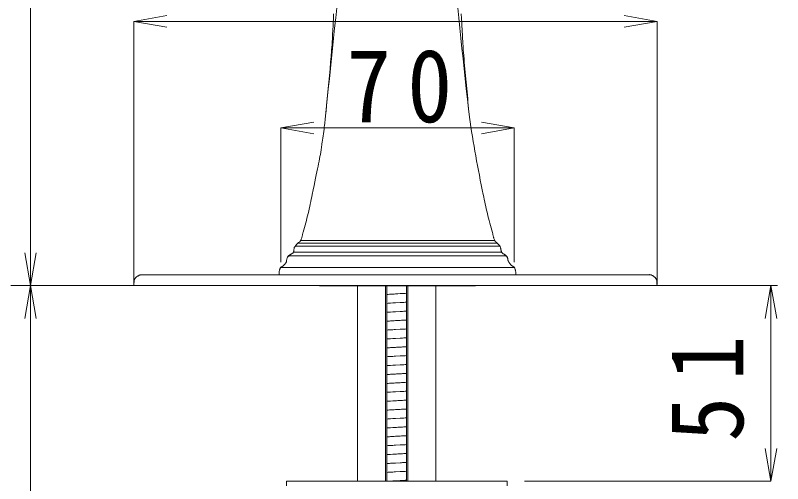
# Model space of a CAD drawing. Units: millimetres, scale not verified. Extents: x -1392 to 1350, y -947 to 991.
# Drawn here: x -467.1 to -236.9, y -200.1 to -59.6 of the extents above; entities that cross this region are included whole.
import ezdxf

# ---------------------------------------------------------------- set-up
doc = ezdxf.new("R2010")
doc.units = ezdxf.units.MM
doc.header["$LTSCALE"] = 10
doc.linetypes.add('CHAIN1', pattern=[8, 5, -1, 1, -1])
for name, color, linetype, lineweight in [('0-0_0', 7, 'Continuous', 5), ('0-2', 7, 'CHAIN1', 5), ('0-3', 7, 'Continuous', 5)]:
    doc.layers.add(name, color=color, linetype=linetype, lineweight=lineweight)
doc.styles.add('ＭＳ ゴシック', font='')
doc.styles.get('ＭＳ ゴシック').set_extended_font_data('MS Gothic')

msp = doc.modelspace()

# ---------------------------------------------------------------- linework, layer by layer
at = {"layer": '0-0_0'}
for p, q in [((-321.84, -128.83), (-383.1, -128.83)), ((-322.53, -127.97), (-382.36, -127.97)), ((-381.71, -127.2), (-324.46, -127.2)), ((-381.71, -127.2), (-381.69, -127.2)), ((-380.71, -127.2), (-381.03, -127.2)), ((-324.25, -127.2), (-324.46, -127.2)), ((-324.25, -127.2), (-324.18, -127.2)), ((-324.18, -127.2), (-323.41, -127.2)), ((-323.79, -127.2), (-323.94, -127.2)), ((-323.41, -127.2), (-323.27, -127.2)), ((-323.25, -127.2), (-323.24, -127.2)), ((-321.21, -130.66), (-383.8, -130.66)), ((-319.82, -131.74), (-385.18, -131.74)), ((-317.36, -135.28), (-387.58, -135.28)), ((-429.14, -137.43), (-379.85, -137.43)), ((-316.93, -137.43), (-388, -137.43)), ((-387.25, -137.43), (-387.93, -137.43)), ((-384.41, -137.43), (-379.33, -137.43)), ((-320.53, -137.43), (-325.61, -137.43)), ((-322.02, -137.43), (-276.7, -137.43)), ((-317.66, -137.43), (-317, -137.43)), ((-410.3, -140.66), (-417.94, -140.66)), ((-393.51, -140.66), (-383.51, -140.66)), ((-329.09, -140.75), (-375.84, -140.75)), ((-364.44, -140.75), (-364.44, -199.38)), ((-356.04, -140.75), (-356.04, -199.38)), ((-355.63, -140.75), (-355.63, -199.38)), ((-349.74, -140.75), (-349.74, -199.38)), ((-349.33, -140.75), (-349.33, -199.38)), ((-340.93, -140.75), (-340.93, -199.38)), ((-311.48, -140.66), (-329.05, -140.66)), ((-320.01, -140.66), (-316.14, -140.66)), ((-287, -140.66), (-294.6, -140.66)), ((-275.75, -140.66), (-274.81, -140.66)), ((-364.44, -171.98), (-364.44, -178.88)), ((-340.93, -172.82), (-340.93, -178.88)), ((-385.78, -199.38), (-385.78, -200.79)), ((-385.78, -199.38), (-319.59, -199.38)), ((-319.59, -199.38), (-319.59, -200.79))]:
    msp.add_line(p, q, dxfattribs=at)
for points in [[(-374.2, -90.83), (-373.88, -87.78), (-373.55, -84.74), (-373.23, -81.7), (-372.91, -78.65), (-372.6, -75.61), (-372.28, -72.57), (-371.96, -69.52), (-371.64, -66.48), (-371.32, -63.43), (-370.99, -60.39), (-370.67, -57.35)], [(-330.73, -90.83), (-331.11, -87.79), (-331.47, -84.75), (-331.82, -81.71), (-332.16, -78.67), (-332.49, -75.62), (-332.8, -72.58), (-333.11, -69.54), (-333.42, -66.49), (-333.73, -63.45), (-334.03, -60.4), (-334.34, -57.36)], [(-371.62, -59.13), (-371.68, -60.52), (-371.74, -61.91)], [(-333.32, -59.13), (-333.26, -60.52), (-333.19, -61.91)], [(-371.74, -61.91), (-371.76, -62.2), (-371.78, -62.6), (-371.81, -63.1), (-371.84, -63.7), (-371.88, -64.36), (-371.92, -65.09), (-371.97, -65.87), (-372.01, -66.68), (-372.06, -67.5), (-372.11, -68.34), (-372.17, -69.16), (-372.22, -69.97), (-372.27, -70.73), (-372.33, -71.45), (-372.38, -72.11), (-372.43, -72.69), (-372.53, -73.68), (-372.71, -75.66), (-372.81, -76.65), (-372.9, -77.64), (-372.99, -78.63), (-373.09, -79.62), (-373.36, -82.58), (-373.45, -83.58), (-373.64, -85.55), (-373.73, -86.55), (-373.91, -88.52)], [(-333.2, -61.83), (-333.13, -62.88), (-333.08, -63.78), (-333.03, -64.56), (-332.99, -65.22), (-332.96, -65.81), (-332.93, -66.33), (-332.91, -66.81), (-332.88, -67.26), (-332.86, -67.72), (-332.83, -68.2), (-332.8, -68.72), (-332.76, -69.3), (-332.71, -69.97), (-332.65, -70.74), (-332.58, -71.64), (-332.5, -72.69), (-332.42, -73.68), (-332.34, -74.67), (-332.25, -75.66), (-332.17, -76.65), (-332.08, -77.64), (-331.98, -78.63), (-331.89, -79.62), (-331.79, -80.61), (-331.7, -81.6), (-331.6, -82.59), (-331.5, -83.58), (-331.4, -84.57), (-331.31, -85.56), (-331.21, -86.55), (-331.12, -87.53), (-331.02, -88.52)], [(-374.2, -90.83), (-374.21, -91.14), (-374.24, -91.54), (-374.29, -92.02), (-374.35, -92.56), (-374.42, -93.16), (-374.5, -93.79), (-374.59, -94.45), (-374.68, -95.11), (-374.77, -95.78), (-374.87, -96.42), (-374.96, -97.04), (-375.04, -97.61), (-375.12, -98.12), (-375.19, -98.57), (-375.24, -98.93), (-375.28, -99.19), (-375.39, -99.92), (-375.5, -100.62), (-375.61, -101.31), (-375.73, -101.99), (-375.86, -102.68), (-375.99, -103.38), (-376.13, -104.11), (-376.29, -104.87), (-376.45, -105.67), (-376.63, -106.53), (-376.82, -107.45), (-377.03, -108.45), (-377.25, -109.53), (-377.5, -110.7), (-377.76, -111.97), (-378.04, -113.36), (-378.19, -114.07), (-378.33, -114.79), (-378.48, -115.5), (-378.64, -116.21), (-378.79, -116.92), (-378.95, -117.64), (-379.11, -118.35)], [(-330.84, -90.08), (-330.84, -90.08), (-330.84, -90.09), (-330.84, -90.09), (-330.84, -90.09), (-330.84, -90.1), (-330.84, -90.1), (-330.84, -90.1), (-330.84, -90.11), (-330.84, -90.12), (-330.64, -91.58), (-330.43, -93.04), (-330.21, -94.5), (-329.98, -95.96), (-329.74, -97.42), (-329.5, -98.87), (-329.24, -100.33), (-328.98, -101.78), (-328.72, -103.23), (-328.45, -104.68), (-328.17, -106.14), (-327.89, -107.58), (-327.61, -109.03), (-327.32, -110.48), (-327.03, -111.93), (-326.73, -113.38), (-326.59, -114.09), (-326.44, -114.81), (-326.29, -115.52), (-326.14, -116.23), (-325.98, -116.94), (-325.82, -117.66), (-325.66, -118.37), (-325.5, -119.08), (-325.33, -119.79), (-325.15, -120.5), (-324.97, -121.2), (-324.79, -121.91), (-324.6, -122.61), (-324.4, -123.31)], [(-379.11, -118.35), (-379.28, -119.06), (-379.45, -119.77), (-379.62, -120.48), (-379.8, -121.18), (-379.99, -121.89), (-380.18, -122.59), (-380.38, -123.29), (-380.58, -123.99), (-380.79, -124.69), (-380.84, -124.87), (-380.89, -125.05), (-380.93, -125.24), (-380.97, -125.42), (-381.06, -125.81), (-381.1, -126), (-381.15, -126.19), (-381.2, -126.37), (-381.25, -126.56), (-381.32, -126.74), (-381.39, -126.91), (-381.47, -127.08), (-381.56, -127.24), (-381.67, -127.4), (-381.79, -127.54), (-381.79, -127.54), (-381.79, -127.54), (-381.79, -127.54), (-381.8, -127.55), (-381.8, -127.55), (-381.8, -127.55), (-381.81, -127.56), (-381.82, -127.56), (-381.82, -127.57), (-381.83, -127.58), (-381.85, -127.6), (-381.86, -127.61), (-381.87, -127.62)], [(-324.4, -123.31), (-324.2, -124.01), (-323.99, -124.71), (-323.94, -124.89), (-323.89, -125.07), (-323.85, -125.26), (-323.81, -125.45), (-323.77, -125.64), (-323.73, -125.83), (-323.69, -126.02), (-323.64, -126.21), (-323.59, -126.4), (-323.54, -126.58), (-323.47, -126.76), (-323.4, -126.94), (-323.32, -127.1), (-323.23, -127.27), (-323.12, -127.42), (-323, -127.56), (-322.97, -127.58), (-322.92, -127.64), (-322.89, -127.66), (-322.86, -127.69), (-322.83, -127.71), (-322.8, -127.74), (-322.77, -127.76), (-322.74, -127.79), (-322.71, -127.81), (-322.68, -127.84), (-322.65, -127.87), (-322.62, -127.89), (-322.59, -127.92), (-322.56, -127.94), (-322.53, -127.97)], [(-383.1, -128.83), (-383.21, -128.93), (-383.31, -129.04), (-383.38, -129.15), (-383.43, -129.28), (-383.47, -129.41), (-383.49, -129.55), (-383.51, -129.69), (-383.53, -129.83), (-383.55, -129.98), (-383.56, -130.13), (-383.58, -130.27), (-383.61, -130.41), (-383.65, -130.55), (-383.71, -130.68), (-383.78, -130.81), (-383.88, -130.93), (-383.92, -130.95), (-383.95, -130.97), (-383.99, -130.99), (-384.02, -131.01), (-384.06, -131.03), (-384.09, -131.05), (-384.13, -131.07), (-384.2, -131.11), (-384.23, -131.13), (-384.27, -131.15), (-384.3, -131.18), (-384.41, -131.24), (-384.44, -131.26), (-384.5, -131.29), (-384.56, -131.33), (-384.62, -131.37), (-384.69, -131.42), (-384.77, -131.47), (-384.84, -131.52), (-384.92, -131.58), (-384.99, -131.64), (-385.07, -131.7), (-385.14, -131.76)], [(-383.1, -128.83), (-383.04, -128.74), (-382.97, -128.64), (-382.91, -128.56), (-382.84, -128.47), (-382.78, -128.4), (-382.71, -128.32), (-382.64, -128.25), (-382.57, -128.18), (-382.51, -128.11), (-382.44, -128.05), (-382.37, -127.98), (-382.3, -127.91), (-382.23, -127.84), (-382.17, -127.78), (-382.1, -127.71), (-382.03, -127.63)], [(-323.41, -127.2), (-323.75, -127.2), (-323.8, -127.2), (-323.85, -127.2), (-324.19, -127.2)], [(-323.22, -127.28), (-323.18, -127.34), (-323.15, -127.4), (-323.11, -127.45), (-323.07, -127.49), (-323.04, -127.53), (-323, -127.57), (-322.96, -127.6), (-322.92, -127.64), (-322.87, -127.67), (-322.83, -127.7), (-322.79, -127.74), (-322.74, -127.77), (-322.69, -127.81), (-322.64, -127.86), (-322.58, -127.91), (-322.53, -127.96), (-322.53, -127.96), (-322.53, -127.97), (-322.52, -127.97), (-322.52, -127.97), (-322.47, -128.02), (-322.37, -128.13), (-322.32, -128.19), (-322.27, -128.24), (-322.22, -128.3), (-322.17, -128.35), (-322.07, -128.46), (-321.96, -128.57), (-321.91, -128.63), (-321.86, -128.68), (-321.76, -128.79), (-321.71, -128.85), (-321.7, -128.86), (-321.7, -128.86), (-321.69, -128.87), (-321.69, -128.88), (-321.68, -128.89), (-321.68, -128.9), (-321.67, -128.91)], [(-321.67, -128.91), (-321.67, -128.91), (-321.66, -128.92), (-321.66, -128.93), (-321.65, -128.94), (-321.65, -128.95), (-321.64, -128.96), (-321.63, -128.96), (-321.63, -128.97), (-321.62, -128.98), (-321.61, -129.07), (-321.57, -129.24), (-321.54, -129.41), (-321.52, -129.5), (-321.5, -129.58), (-321.47, -129.76), (-321.43, -129.93), (-321.4, -130.1), (-321.36, -130.27), (-321.35, -130.36), (-321.3, -130.5), (-321.24, -130.62), (-321.17, -130.74), (-321.09, -130.83), (-321, -130.92), (-320.91, -131.01), (-320.81, -131.08), (-320.71, -131.15), (-320.6, -131.22), (-320.49, -131.29), (-320.38, -131.35), (-320.27, -131.42), (-320.15, -131.49), (-320.04, -131.57), (-319.93, -131.65), (-319.82, -131.74), (-319.72, -131.84), (-319.63, -131.94), (-319.56, -132.04), (-319.51, -132.12)], [(-385.14, -131.76), (-385.2, -131.82), (-385.27, -131.89), (-385.32, -131.96), (-385.37, -132.03), (-385.41, -132.1), (-385.45, -132.17), (-385.55, -132.45), (-385.62, -132.68), (-385.68, -132.88), (-385.72, -133.04), (-385.74, -133.18), (-385.76, -133.3), (-385.77, -133.39), (-385.79, -133.48), (-385.81, -133.57), (-385.85, -133.65), (-385.89, -133.75), (-385.96, -133.86), (-386.06, -133.99), (-386.18, -134.14), (-386.34, -134.32), (-386.54, -134.54), (-386.65, -134.65), (-386.74, -134.74), (-386.84, -134.82), (-386.93, -134.89), (-387.01, -134.94), (-387.1, -134.99), (-387.17, -135.03), (-387.24, -135.06), (-387.3, -135.09), (-387.36, -135.12), (-387.42, -135.14), (-387.47, -135.17), (-387.51, -135.2), (-387.55, -135.24), (-387.58, -135.28), (-387.6, -135.32), (-387.65, -135.43)], [(-385.45, -132.17), (-385.32, -132.05), (-385.26, -132), (-385.13, -131.88), (-385.07, -131.83), (-385.01, -131.77), (-384.88, -131.66), (-384.76, -131.54), (-384.57, -131.37), (-384.51, -131.31), (-384.44, -131.26)], [(-320.49, -131.26), (-320.43, -131.31), (-320.37, -131.37), (-320.31, -131.43), (-320.24, -131.48), (-320.18, -131.54), (-320.12, -131.6), (-319.99, -131.71), (-319.93, -131.77), (-319.87, -131.83), (-319.8, -131.88), (-319.68, -132), (-319.62, -132.05), (-319.55, -132.11), (-319.49, -132.17)], [(-319.51, -132.12), (-319.47, -132.21), (-319.44, -132.3), (-319.42, -132.39), (-319.41, -132.48), (-319.4, -132.58), (-319.38, -132.68), (-319.37, -132.79), (-319.34, -132.91), (-319.31, -133.04), (-319.27, -133.18), (-319.21, -133.34), (-319.14, -133.51), (-319.09, -133.58), (-319.05, -133.64), (-319, -133.71), (-318.95, -133.77), (-318.91, -133.84), (-318.86, -133.9), (-318.81, -133.96), (-318.77, -134.03), (-318.72, -134.09), (-318.67, -134.15), (-318.63, -134.22), (-318.58, -134.28), (-318.54, -134.35), (-318.49, -134.41), (-318.44, -134.48), (-318.4, -134.54), (-318.36, -134.58), (-318.31, -134.62), (-318.25, -134.66), (-318.19, -134.7), (-318.11, -134.75), (-318.03, -134.79), (-317.95, -134.84), (-317.86, -134.89), (-317.78, -134.94), (-317.7, -134.99), (-317.62, -135.04)], [(-387.65, -135.43), (-387.69, -135.54), (-387.73, -135.64), (-387.77, -135.75), (-387.8, -135.86), (-387.84, -135.97), (-387.87, -136.08), (-387.9, -136.2), (-387.92, -136.31), (-387.94, -136.44), (-387.95, -136.56), (-387.96, -136.69), (-387.97, -136.82), (-387.97, -136.95), (-387.96, -137.09), (-387.95, -137.24)], [(-317.62, -135.04), (-317.54, -135.09), (-317.48, -135.15), (-317.42, -135.2), (-317.37, -135.26), (-317.33, -135.32), (-317.3, -135.4), (-317.26, -135.49), (-317.22, -135.59), (-317.19, -135.71), (-317.15, -135.83), (-317.11, -135.95), (-317.07, -136.09), (-317.04, -136.23), (-317, -136.37), (-316.98, -136.52), (-316.95, -136.67), (-316.93, -136.82), (-316.92, -136.98), (-316.92, -137.13), (-316.92, -137.28), (-316.93, -137.43)], [(-273.4, -140.66), (-431.54, -140.66), (-431.54, -140.48), (-431.54, -140.31), (-431.54, -140.13), (-431.54, -139.95), (-431.53, -139.78), (-431.52, -139.61), (-431.5, -139.44), (-431.47, -139.27), (-431.44, -139.11), (-431.39, -138.95), (-431.33, -138.8), (-431.25, -138.65), (-431.17, -138.51), (-431.06, -138.36), (-430.94, -138.23), (-430.8, -138.1), (-430.77, -138.08), (-430.72, -138.05), (-430.7, -138.03), (-430.67, -138.01), (-430.65, -137.99), (-430.63, -137.97), (-430.6, -137.96), (-430.57, -137.94), (-430.55, -137.92), (-430.53, -137.9), (-430.5, -137.88), (-430.48, -137.87), (-430.45, -137.85), (-430.43, -137.83), (-430.4, -137.81), (-430.39, -137.81), (-430.39, -137.8), (-430.38, -137.8), (-430.35, -137.79), (-430.35, -137.79), (-430.34, -137.78), (-430.33, -137.78)], [(-430.39, -137.81), (-430.29, -137.76), (-430.19, -137.71), (-430.11, -137.67), (-430.03, -137.63), (-429.95, -137.59), (-429.88, -137.56), (-429.81, -137.54), (-429.74, -137.51), (-429.67, -137.49), (-429.6, -137.47), (-429.53, -137.46), (-429.45, -137.45), (-429.37, -137.44), (-429.28, -137.43), (-429.18, -137.43), (-429.08, -137.43)], [(-430.33, -137.78), (-430.32, -137.78), (-430.31, -137.77), (-430.31, -137.77), (-430.29, -137.76), (-430.28, -137.76), (-430.27, -137.75)], [(-274.6, -139.52), (-274.59, -139.44), (-274.59, -139.36), (-274.6, -139.27), (-274.62, -139.18), (-274.65, -139.08), (-274.69, -138.99), (-274.73, -138.89), (-274.79, -138.79), (-274.85, -138.69), (-274.91, -138.59), (-274.99, -138.49), (-275.07, -138.39), (-275.15, -138.3), (-275.24, -138.2), (-275.34, -138.11), (-275.44, -138.02), (-275.55, -137.93), (-275.66, -137.85), (-275.76, -137.78), (-275.87, -137.71), (-275.98, -137.65), (-276.09, -137.59), (-276.2, -137.55), (-276.3, -137.5), (-276.41, -137.47), (-276.51, -137.44), (-276.61, -137.42), (-276.7, -137.41), (-276.79, -137.4), (-276.88, -137.4), (-276.96, -137.41), (-277.04, -137.43)], [(-274.58, -140.66), (-274.58, -140.59), (-274.58, -140.52), (-274.59, -140.31), (-274.59, -140.24), (-274.59, -140.02), (-274.59, -139.95), (-274.59, -139.74), (-274.59, -139.67), (-274.6, -139.52)], [(-375.89, -140.66), (-375.89, -140.67), (-375.88, -140.68), (-375.88, -140.69), (-375.88, -140.69), (-375.87, -140.7), (-375.87, -140.71), (-375.86, -140.71), (-375.86, -140.72), (-375.86, -140.73), (-375.86, -140.73), (-375.85, -140.74), (-375.85, -140.74), (-375.85, -140.75), (-375.84, -140.75)], [(-375.68, -140.69), (-375.69, -140.69), (-375.71, -140.7), (-375.73, -140.71), (-375.74, -140.71), (-375.75, -140.72), (-375.77, -140.72), (-375.78, -140.73), (-375.79, -140.73), (-375.8, -140.74), (-375.81, -140.74), (-375.82, -140.75), (-375.83, -140.75), (-375.84, -140.75)], [(-329.25, -140.69), (-329.24, -140.69), (-329.22, -140.7), (-329.2, -140.71), (-329.19, -140.71), (-329.18, -140.72), (-329.16, -140.72), (-329.15, -140.73), (-329.14, -140.73), (-329.12, -140.74), (-329.11, -140.75), (-329.1, -140.75), (-329.09, -140.75)], [(-329.05, -140.66), (-329.05, -140.67), (-329.05, -140.67), (-329.05, -140.68), (-329.06, -140.69), (-329.06, -140.69), (-329.06, -140.7), (-329.07, -140.7), (-329.07, -140.71), (-329.07, -140.71), (-329.07, -140.72), (-329.08, -140.73), (-329.08, -140.73), (-329.08, -140.74), (-329.09, -140.74), (-329.09, -140.75), (-329.09, -140.75)], [(-349.83, -143), (-350.19, -143.02), (-350.55, -143.04), (-350.91, -143.07), (-351.28, -143.08), (-351.64, -143.1), (-352.36, -143.14), (-352.73, -143.17), (-353.09, -143.19), (-353.45, -143.21), (-353.81, -143.22), (-354.54, -143.27), (-354.9, -143.29), (-355.26, -143.31), (-355.63, -143.33)], [(-349.83, -145.67), (-350.19, -145.69), (-350.55, -145.71), (-350.91, -145.73), (-351.28, -145.75), (-351.64, -145.77), (-353.09, -145.86), (-353.45, -145.88), (-353.81, -145.89), (-354.54, -145.94), (-354.9, -145.96), (-355.26, -145.98), (-355.63, -146)], [(-349.83, -148.34), (-350.19, -148.36), (-350.55, -148.38), (-350.91, -148.4), (-351.64, -148.44), (-353.09, -148.53), (-353.45, -148.54), (-353.81, -148.56), (-354.54, -148.61), (-354.9, -148.63), (-355.26, -148.65), (-355.63, -148.67)], [(-349.83, -151.01), (-350.19, -151.03), (-350.55, -151.05), (-350.91, -151.07), (-351.28, -151.09), (-351.64, -151.11), (-352.36, -151.15), (-352.73, -151.17), (-353.09, -151.19), (-353.45, -151.21), (-353.81, -151.23), (-354.54, -151.27), (-354.9, -151.3), (-355.26, -151.32), (-355.63, -151.34)], [(-349.83, -153.68), (-350.19, -153.7), (-350.55, -153.72), (-350.91, -153.74), (-351.28, -153.76), (-351.64, -153.78), (-353.09, -153.86), (-353.45, -153.88), (-353.81, -153.9), (-354.54, -153.94), (-354.9, -153.96), (-355.26, -153.99), (-355.63, -154)], [(-349.83, -156.35), (-350.19, -156.37), (-350.55, -156.39), (-350.91, -156.41), (-351.64, -156.45), (-353.09, -156.53), (-353.45, -156.55), (-353.81, -156.57), (-354.54, -156.61), (-354.9, -156.63), (-355.26, -156.65), (-355.63, -156.67)], [(-349.83, -159.02), (-350.19, -159.04), (-350.55, -159.06), (-350.91, -159.08), (-351.28, -159.1), (-351.64, -159.12), (-352.36, -159.16), (-352.73, -159.18), (-353.09, -159.2), (-353.45, -159.22), (-353.81, -159.24), (-354.54, -159.28), (-354.9, -159.3), (-355.26, -159.32), (-355.63, -159.34)], [(-349.83, -161.69), (-350.19, -161.71), (-350.55, -161.73), (-350.91, -161.75), (-351.28, -161.77), (-351.64, -161.79), (-353.09, -161.87), (-353.45, -161.89), (-353.81, -161.91), (-354.54, -161.95), (-354.9, -161.97), (-355.26, -161.99), (-355.63, -162.01)], [(-349.83, -164.36), (-350.19, -164.38), (-350.55, -164.4), (-350.91, -164.42), (-351.64, -164.46), (-353.09, -164.54), (-353.45, -164.56), (-353.81, -164.58), (-354.54, -164.62), (-354.9, -164.64), (-355.26, -164.66), (-355.63, -164.68)], [(-349.83, -167.03), (-350.19, -167.05), (-350.55, -167.07), (-350.91, -167.09), (-351.28, -167.11), (-351.64, -167.13), (-352.36, -167.17), (-352.73, -167.19), (-353.09, -167.21), (-353.45, -167.23), (-353.81, -167.25), (-354.54, -167.29), (-354.9, -167.31), (-355.26, -167.33), (-355.63, -167.35)], [(-349.83, -169.69), (-350.19, -169.72), (-350.55, -169.74), (-350.91, -169.76), (-351.28, -169.78), (-351.64, -169.8), (-353.09, -169.88), (-353.45, -169.9), (-353.81, -169.92), (-354.54, -169.96), (-354.9, -169.98), (-355.26, -170), (-355.63, -170.02)], [(-349.83, -172.36), (-350.19, -172.39), (-350.55, -172.41), (-350.91, -172.43), (-351.64, -172.46), (-353.09, -172.55), (-353.45, -172.57), (-353.81, -172.59), (-354.54, -172.63), (-354.9, -172.65), (-355.26, -172.67), (-355.63, -172.69)], [(-349.83, -175.03), (-350.19, -175.05), (-350.55, -175.08), (-350.91, -175.1), (-351.28, -175.12), (-351.64, -175.13), (-352.36, -175.18), (-352.73, -175.2), (-353.09, -175.22), (-353.45, -175.24), (-353.81, -175.26), (-354.54, -175.3), (-354.9, -175.32), (-355.26, -175.34), (-355.63, -175.36)], [(-349.83, -177.7), (-350.19, -177.72), (-350.55, -177.74), (-350.91, -177.77), (-351.28, -177.78), (-351.64, -177.8), (-353.09, -177.89), (-353.45, -177.91), (-353.81, -177.93), (-354.54, -177.97), (-354.9, -177.99), (-355.26, -178.01), (-355.63, -178.03)], [(-349.83, -180.37), (-350.19, -180.39), (-350.55, -180.41), (-350.91, -180.43), (-351.64, -180.47), (-353.09, -180.56), (-353.45, -180.58), (-353.81, -180.59), (-354.54, -180.64), (-354.9, -180.66), (-355.26, -180.68), (-355.63, -180.7)], [(-349.83, -183.04), (-350.19, -183.06), (-350.55, -183.08), (-350.91, -183.1), (-351.28, -183.12), (-351.64, -183.14), (-352.36, -183.18), (-352.73, -183.2), (-353.09, -183.23), (-353.45, -183.24), (-353.81, -183.26), (-354.54, -183.31), (-354.9, -183.33), (-355.26, -183.35), (-355.63, -183.37)], [(-349.83, -185.71), (-350.19, -185.73), (-350.55, -185.75), (-350.91, -185.77), (-351.28, -185.79), (-351.64, -185.81), (-353.09, -185.89), (-353.45, -185.91), (-353.81, -185.93), (-354.54, -185.97), (-354.9, -186), (-355.26, -186.02), (-355.63, -186.04)], [(-349.83, -188.38), (-350.19, -188.4), (-350.55, -188.42), (-350.91, -188.44), (-351.64, -188.48), (-353.09, -188.56), (-353.45, -188.58), (-353.81, -188.6), (-354.54, -188.64), (-354.9, -188.66), (-355.26, -188.69), (-355.63, -188.7)], [(-349.83, -191.05), (-350.19, -191.07), (-350.55, -191.09), (-350.91, -191.11), (-351.28, -191.13), (-351.64, -191.15), (-352.36, -191.19), (-352.73, -191.21), (-353.09, -191.23), (-353.45, -191.25), (-353.81, -191.27), (-354.54, -191.31), (-354.9, -191.33), (-355.26, -191.35), (-355.63, -191.37)], [(-349.83, -193.72), (-350.19, -193.74), (-350.55, -193.76), (-350.91, -193.78), (-351.28, -193.8), (-351.64, -193.82), (-353.09, -193.9), (-353.45, -193.92), (-353.81, -193.94), (-354.54, -193.98), (-354.9, -194), (-355.26, -194.02), (-355.63, -194.04)], [(-349.83, -196.39), (-350.19, -196.41), (-350.55, -196.43), (-350.91, -196.45), (-351.64, -196.49), (-353.09, -196.57), (-353.45, -196.59), (-353.81, -196.61), (-354.54, -196.65), (-354.9, -196.67), (-355.26, -196.69), (-355.63, -196.71)], [(-349.83, -199.06), (-350.19, -199.08), (-350.55, -199.1), (-350.91, -199.12), (-351.28, -199.14), (-351.64, -199.16), (-352.36, -199.2), (-352.73, -199.22), (-353.09, -199.24), (-353.45, -199.26), (-353.81, -199.28), (-354.54, -199.32), (-354.9, -199.34), (-355.26, -199.36), (-355.63, -199.38)]]:
    msp.add_lwpolyline(points, dxfattribs=at)
at = {"layer": '0-2'}
msp.add_line((641.53, -140.66), (-712.48, -140.66), dxfattribs=at)
at = {"layer": '0-3'}
for p, q in [((-462.59, -140.66), (-462.59, 85.88)), ((-431.54, -61.42), (-421.69, -59.69)), ((-274.58, -61.42), (-284.43, -59.69)), ((-431.54, -61.42), (-421.69, -63.16)), ((-431.54, -61.42), (-431.54, -140.48)), ((-431.54, -61.42), (-274.58, -61.42)), ((-274.58, -61.42), (-284.43, -63.16)), ((-274.58, -61.42), (-274.58, -140.31)), ((-387.44, -93.4), (-377.59, -91.66)), ((-317.44, -93.4), (-327.29, -91.66)), ((-387.44, -93.4), (-377.59, -95.13)), ((-387.44, -93.4), (-387.44, -133.66)), ((-387.44, -93.4), (-317.44, -93.4)), ((-317.44, -93.4), (-327.29, -95.13)), ((-317.44, -93.4), (-317.44, -133.66)), ((-462.59, -140.66), (-464.33, -130.82)), ((-462.59, -140.66), (-460.85, -130.82)), ((-462.59, -140.66), (-464.33, -150.51)), ((-462.59, -140.66), (-460.85, -150.51)), ((-462.59, -140.66), (-374.76, -140.66)), ((-462.59, -140.66), (-374.76, -140.66)), ((-462.59, -289.32), (-462.59, -140.66)), ((-240.4, -140.66), (-314.33, -140.66)), ((-240.4, -140.66), (-242.14, -150.51)), ((-240.4, -199.38), (-240.4, -140.66)), ((-240.4, -140.66), (-238.66, -150.51)), ((-240.4, -199.38), (-242.14, -189.53)), ((-240.4, -199.38), (-238.66, -189.53)), ((-240.4, -199.38), (-314.33, -199.38))]:
    msp.add_line(p, q, dxfattribs=at)

# ---------------------------------------------------------------- texts
at = {"layer": '0-3', "insert": (-367.83, -92.04), "char_height": 21.99, "attachment_point": 7, "style": 'ＭＳ ゴシック'}
msp.add_mtext('\\T1.36;\\W0.9;70', dxfattribs=at)
at = {"layer": '0-3', "insert": (-248.34, -187.46), "char_height": 21.99, "attachment_point": 7, "rotation": 90, "style": 'ＭＳ ゴシック'}
msp.add_mtext('\\T1.36;\\W0.9;51', dxfattribs=at)

doc.saveas('drawing.dxf')
